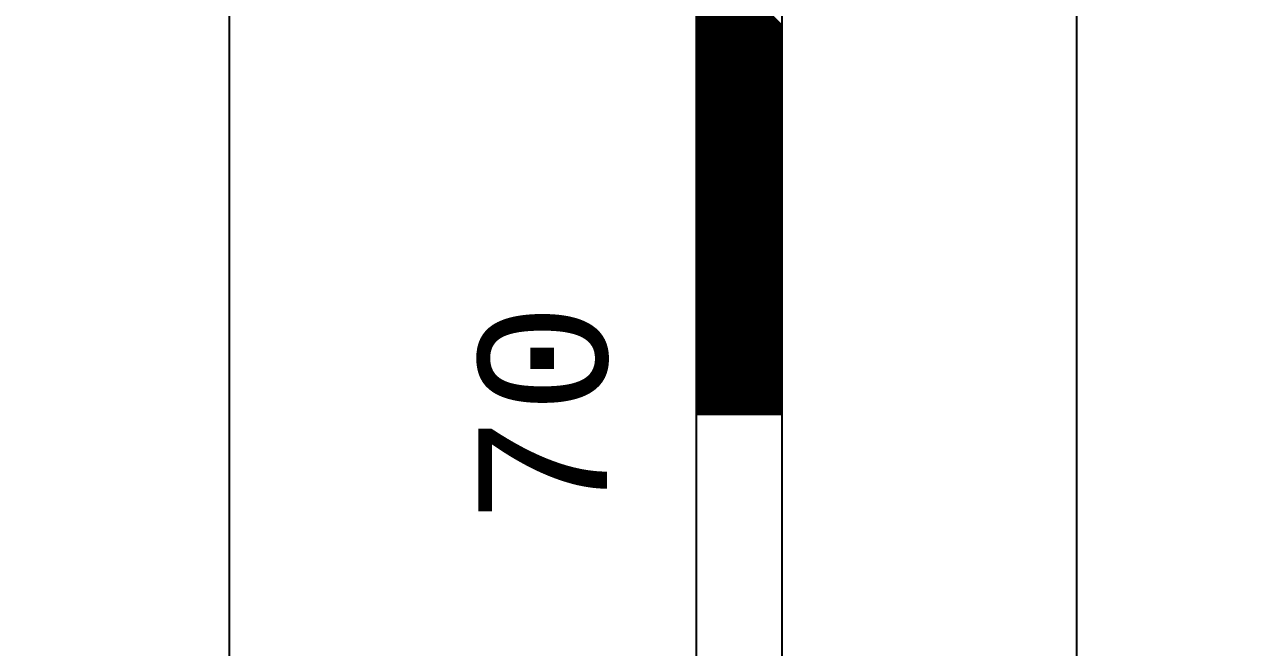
# Model space of a CAD drawing. Extents: x 730354 to 731930, y 4378581 to 4379608.
# Drawn here: x 730585.85 to 730599.99, y 4379548.29 to 4379555.54 of the extents above; entities that cross this region are included whole.
import ezdxf
from ezdxf.enums import TextEntityAlignment as Align

# ---------------------------------------------------------------- set-up
doc = ezdxf.new("R2010")
doc.units = 0
doc.header["$MEASUREMENT"] = 0
doc.layers.get('0').update_dxf_attribs({"linetype": 'CONTINUOUS'})
doc.styles.add('MONOTXT', font='MONOTXT', dxfattribs={"height": 0.2})

msp = doc.modelspace()

# ---------------------------------------------------------------- linework, layer by layer
at = {"color": 7, "linetype": 'CONTINUOUS'}
for p, q in [((730593.67, 4379481.01), (730593.67, 4379581.01)), ((730593.67, 4379481.01), (730593.67, 4379581.01)), ((730594.67, 4379481.01), (730594.67, 4379581.01)), ((730594.67, 4379481.01), (730594.67, 4379581.01)), ((730594.67, 4379555.53), (730593.67, 4379556.53)), ((730594.67, 4379555.53), (730593.67, 4379556.53)), ((730594.67, 4379555.52), (730593.67, 4379556.52)), ((730594.67, 4379555.52), (730593.67, 4379556.52)), ((730594.67, 4379555.51), (730593.67, 4379556.51)), ((730594.67, 4379555.51), (730593.67, 4379556.51)), ((730594.67, 4379555.49), (730593.67, 4379556.49)), ((730594.67, 4379555.49), (730593.67, 4379556.49)), ((730594.67, 4379555.48), (730593.67, 4379556.48)), ((730594.67, 4379555.48), (730593.67, 4379556.48)), ((730594.67, 4379555.46), (730593.67, 4379556.46)), ((730594.67, 4379555.46), (730593.67, 4379556.46)), ((730594.67, 4379555.45), (730593.67, 4379556.45)), ((730594.67, 4379555.45), (730593.67, 4379556.45)), ((730594.67, 4379555.44), (730593.67, 4379556.44)), ((730594.67, 4379555.44), (730593.67, 4379556.44)), ((730594.67, 4379555.42), (730593.67, 4379556.42)), ((730594.67, 4379555.42), (730593.67, 4379556.42)), ((730594.67, 4379555.41), (730593.67, 4379556.41)), ((730594.67, 4379555.41), (730593.67, 4379556.41)), ((730594.67, 4379555.39), (730593.67, 4379556.39)), ((730594.67, 4379555.39), (730593.67, 4379556.39)), ((730594.67, 4379555.38), (730593.67, 4379556.38)), ((730594.67, 4379555.38), (730593.67, 4379556.38)), ((730594.67, 4379555.36), (730593.67, 4379556.36)), ((730594.67, 4379555.36), (730593.67, 4379556.36)), ((730594.67, 4379555.35), (730593.67, 4379556.35)), ((730594.67, 4379555.35), (730593.67, 4379556.35)), ((730594.67, 4379555.34), (730593.67, 4379556.34)), ((730594.67, 4379555.34), (730593.67, 4379556.34)), ((730594.67, 4379555.32), (730593.67, 4379556.32)), ((730594.67, 4379555.32), (730593.67, 4379556.32)), ((730594.67, 4379555.31), (730593.67, 4379556.31)), ((730594.67, 4379555.31), (730593.67, 4379556.31)), ((730594.67, 4379555.29), (730593.67, 4379556.29)), ((730594.67, 4379555.29), (730593.67, 4379556.29)), ((730594.67, 4379555.28), (730593.67, 4379556.28)), ((730594.67, 4379555.28), (730593.67, 4379556.28)), ((730594.67, 4379555.27), (730593.67, 4379556.27)), ((730594.67, 4379555.27), (730593.67, 4379556.27)), ((730594.67, 4379555.25), (730593.67, 4379556.25)), ((730594.67, 4379555.25), (730593.67, 4379556.25)), ((730594.67, 4379555.24), (730593.67, 4379556.24)), ((730594.67, 4379555.24), (730593.67, 4379556.24)), ((730594.67, 4379555.22), (730593.67, 4379556.22)), ((730594.67, 4379555.22), (730593.67, 4379556.22)), ((730594.67, 4379555.21), (730593.67, 4379556.21)), ((730594.67, 4379555.21), (730593.67, 4379556.21)), ((730594.67, 4379555.19), (730593.67, 4379556.19)), ((730594.67, 4379555.19), (730593.67, 4379556.19)), ((730594.67, 4379555.18), (730593.67, 4379556.18)), ((730594.67, 4379555.18), (730593.67, 4379556.18)), ((730594.67, 4379555.17), (730593.67, 4379556.17)), ((730594.67, 4379555.17), (730593.67, 4379556.17)), ((730594.67, 4379555.15), (730593.67, 4379556.15)), ((730594.67, 4379555.15), (730593.67, 4379556.15)), ((730594.67, 4379555.14), (730593.67, 4379556.14)), ((730594.67, 4379555.14), (730593.67, 4379556.14)), ((730594.67, 4379555.12), (730593.67, 4379556.12)), ((730594.67, 4379555.12), (730593.67, 4379556.12)), ((730594.67, 4379555.11), (730593.67, 4379556.11)), ((730594.67, 4379555.11), (730593.67, 4379556.11)), ((730594.67, 4379555.1), (730593.67, 4379556.1)), ((730594.67, 4379555.1), (730593.67, 4379556.1)), ((730594.67, 4379555.08), (730593.67, 4379556.08)), ((730594.67, 4379555.08), (730593.67, 4379556.08)), ((730594.67, 4379555.07), (730593.67, 4379556.07)), ((730594.67, 4379555.07), (730593.67, 4379556.07)), ((730594.67, 4379555.05), (730593.67, 4379556.05)), ((730594.67, 4379555.05), (730593.67, 4379556.05)), ((730594.67, 4379555.04), (730593.67, 4379556.04)), ((730594.67, 4379555.04), (730593.67, 4379556.04)), ((730594.67, 4379555.03), (730593.67, 4379556.03)), ((730594.67, 4379555.03), (730593.67, 4379556.03)), ((730594.67, 4379555.01), (730593.67, 4379556.01)), ((730594.67, 4379555.01), (730593.67, 4379556.01)), ((730594.67, 4379555), (730593.67, 4379556)), ((730594.67, 4379555), (730593.67, 4379556)), ((730594.67, 4379554.98), (730593.67, 4379555.98)), ((730594.67, 4379554.98), (730593.67, 4379555.98)), ((730594.67, 4379554.97), (730593.67, 4379555.97)), ((730594.67, 4379554.97), (730593.67, 4379555.97)), ((730594.67, 4379554.95), (730593.67, 4379555.95)), ((730594.67, 4379554.95), (730593.67, 4379555.95)), ((730594.67, 4379554.94), (730593.67, 4379555.94)), ((730594.67, 4379554.94), (730593.67, 4379555.94)), ((730594.67, 4379554.93), (730593.67, 4379555.93)), ((730594.67, 4379554.93), (730593.67, 4379555.93)), ((730594.67, 4379554.91), (730593.67, 4379555.91)), ((730594.67, 4379554.91), (730593.67, 4379555.91)), ((730594.67, 4379554.9), (730593.67, 4379555.9)), ((730594.67, 4379554.9), (730593.67, 4379555.9)), ((730594.67, 4379554.88), (730593.67, 4379555.88)), ((730594.67, 4379554.88), (730593.67, 4379555.88)), ((730594.67, 4379554.87), (730593.67, 4379555.87)), ((730594.67, 4379554.87), (730593.67, 4379555.87)), ((730594.67, 4379554.86), (730593.67, 4379555.86)), ((730594.67, 4379554.86), (730593.67, 4379555.86)), ((730594.67, 4379554.84), (730593.67, 4379555.84)), ((730594.67, 4379554.84), (730593.67, 4379555.84)), ((730594.67, 4379554.83), (730593.67, 4379555.83)), ((730594.67, 4379554.83), (730593.67, 4379555.83)), ((730594.67, 4379554.81), (730593.67, 4379555.81)), ((730594.67, 4379554.81), (730593.67, 4379555.81)), ((730594.67, 4379554.8), (730593.67, 4379555.8)), ((730594.67, 4379554.8), (730593.67, 4379555.8)), ((730594.67, 4379554.78), (730593.67, 4379555.78)), ((730594.67, 4379554.78), (730593.67, 4379555.78)), ((730594.67, 4379554.77), (730593.67, 4379555.77)), ((730594.67, 4379554.77), (730593.67, 4379555.77)), ((730594.67, 4379554.76), (730593.67, 4379555.76)), ((730594.67, 4379554.76), (730593.67, 4379555.76)), ((730594.67, 4379554.74), (730593.67, 4379555.74)), ((730594.67, 4379554.74), (730593.67, 4379555.74)), ((730594.67, 4379554.73), (730593.67, 4379555.73)), ((730594.67, 4379554.73), (730593.67, 4379555.73)), ((730594.67, 4379554.71), (730593.67, 4379555.71)), ((730594.67, 4379554.71), (730593.67, 4379555.71)), ((730594.67, 4379554.7), (730593.67, 4379555.7)), ((730594.67, 4379554.7), (730593.67, 4379555.7)), ((730594.67, 4379554.69), (730593.67, 4379555.69)), ((730594.67, 4379554.69), (730593.67, 4379555.69)), ((730594.67, 4379554.67), (730593.67, 4379555.67)), ((730594.67, 4379554.67), (730593.67, 4379555.67)), ((730594.67, 4379554.66), (730593.67, 4379555.66)), ((730594.67, 4379554.66), (730593.67, 4379555.66)), ((730594.67, 4379554.64), (730593.67, 4379555.64)), ((730594.67, 4379554.64), (730593.67, 4379555.64)), ((730594.67, 4379554.63), (730593.67, 4379555.63)), ((730594.67, 4379554.63), (730593.67, 4379555.63)), ((730594.67, 4379554.62), (730593.67, 4379555.62)), ((730594.67, 4379554.62), (730593.67, 4379555.62)), ((730594.67, 4379554.6), (730593.67, 4379555.6)), ((730594.67, 4379554.6), (730593.67, 4379555.6)), ((730594.67, 4379554.59), (730593.67, 4379555.59)), ((730594.67, 4379554.59), (730593.67, 4379555.59)), ((730594.67, 4379554.57), (730593.67, 4379555.57)), ((730594.67, 4379554.57), (730593.67, 4379555.57)), ((730594.67, 4379554.56), (730593.67, 4379555.56)), ((730594.67, 4379554.56), (730593.67, 4379555.56)), ((730594.67, 4379554.54), (730593.67, 4379555.54)), ((730594.67, 4379554.54), (730593.67, 4379555.54)), ((730594.67, 4379554.53), (730593.67, 4379555.53)), ((730594.67, 4379554.53), (730593.67, 4379555.53)), ((730594.67, 4379554.52), (730593.67, 4379555.52)), ((730594.67, 4379554.52), (730593.67, 4379555.52)), ((730594.67, 4379554.5), (730593.67, 4379555.5)), ((730594.67, 4379554.5), (730593.67, 4379555.5)), ((730594.67, 4379554.49), (730593.67, 4379555.49)), ((730594.67, 4379554.49), (730593.67, 4379555.49)), ((730594.67, 4379554.47), (730593.67, 4379555.47)), ((730594.67, 4379554.47), (730593.67, 4379555.47)), ((730594.67, 4379554.46), (730593.67, 4379555.46)), ((730594.67, 4379554.46), (730593.67, 4379555.46)), ((730594.67, 4379554.45), (730593.67, 4379555.45)), ((730594.67, 4379554.45), (730593.67, 4379555.45)), ((730594.67, 4379554.43), (730593.67, 4379555.43)), ((730594.67, 4379554.43), (730593.67, 4379555.43)), ((730594.67, 4379554.42), (730593.67, 4379555.42)), ((730594.67, 4379554.42), (730593.67, 4379555.42)), ((730594.67, 4379554.4), (730593.67, 4379555.4)), ((730594.67, 4379554.4), (730593.67, 4379555.4)), ((730594.67, 4379554.39), (730593.67, 4379555.39)), ((730594.67, 4379554.39), (730593.67, 4379555.39)), ((730594.67, 4379554.37), (730593.67, 4379555.37)), ((730594.67, 4379554.37), (730593.67, 4379555.37)), ((730594.67, 4379554.36), (730593.67, 4379555.36)), ((730594.67, 4379554.36), (730593.67, 4379555.36)), ((730594.67, 4379554.35), (730593.67, 4379555.35)), ((730594.67, 4379554.35), (730593.67, 4379555.35)), ((730594.67, 4379554.33), (730593.67, 4379555.33)), ((730594.67, 4379554.33), (730593.67, 4379555.33)), ((730594.67, 4379554.32), (730593.67, 4379555.32)), ((730594.67, 4379554.32), (730593.67, 4379555.32)), ((730594.67, 4379554.3), (730593.67, 4379555.3)), ((730594.67, 4379554.3), (730593.67, 4379555.3)), ((730594.67, 4379554.29), (730593.67, 4379555.29)), ((730594.67, 4379554.29), (730593.67, 4379555.29)), ((730594.67, 4379554.28), (730593.67, 4379555.28)), ((730594.67, 4379554.28), (730593.67, 4379555.28)), ((730594.67, 4379554.26), (730593.67, 4379555.26)), ((730594.67, 4379554.26), (730593.67, 4379555.26)), ((730594.67, 4379554.25), (730593.67, 4379555.25)), ((730594.67, 4379554.25), (730593.67, 4379555.25)), ((730594.67, 4379554.23), (730593.67, 4379555.23)), ((730594.67, 4379554.23), (730593.67, 4379555.23)), ((730594.67, 4379554.22), (730593.67, 4379555.22)), ((730594.67, 4379554.22), (730593.67, 4379555.22)), ((730594.67, 4379554.2), (730593.67, 4379555.2)), ((730594.67, 4379554.2), (730593.67, 4379555.2)), ((730594.67, 4379554.19), (730593.67, 4379555.19)), ((730594.67, 4379554.19), (730593.67, 4379555.19)), ((730594.67, 4379554.18), (730593.67, 4379555.18)), ((730594.67, 4379554.18), (730593.67, 4379555.18)), ((730594.67, 4379554.16), (730593.67, 4379555.16)), ((730594.67, 4379554.16), (730593.67, 4379555.16)), ((730594.67, 4379554.15), (730593.67, 4379555.15)), ((730594.67, 4379554.15), (730593.67, 4379555.15)), ((730594.67, 4379554.13), (730593.67, 4379555.13)), ((730594.67, 4379554.13), (730593.67, 4379555.13)), ((730594.67, 4379554.12), (730593.67, 4379555.12)), ((730594.67, 4379554.12), (730593.67, 4379555.12)), ((730594.67, 4379554.11), (730593.67, 4379555.11)), ((730594.67, 4379554.11), (730593.67, 4379555.11)), ((730594.67, 4379554.09), (730593.67, 4379555.09)), ((730594.67, 4379554.09), (730593.67, 4379555.09)), ((730594.67, 4379554.08), (730593.67, 4379555.08)), ((730594.67, 4379554.08), (730593.67, 4379555.08)), ((730594.67, 4379554.06), (730593.67, 4379555.06)), ((730594.67, 4379554.06), (730593.67, 4379555.06)), ((730594.67, 4379554.05), (730593.67, 4379555.05)), ((730594.67, 4379554.05), (730593.67, 4379555.05)), ((730594.67, 4379554.04), (730593.67, 4379555.04)), ((730594.67, 4379554.04), (730593.67, 4379555.04)), ((730594.67, 4379554.02), (730593.67, 4379555.02)), ((730594.67, 4379554.02), (730593.67, 4379555.02)), ((730594.67, 4379554.01), (730593.67, 4379555.01)), ((730594.67, 4379554.01), (730593.67, 4379555.01)), ((730594.67, 4379553.99), (730593.67, 4379554.99)), ((730594.67, 4379553.99), (730593.67, 4379554.99)), ((730594.67, 4379553.98), (730593.67, 4379554.98)), ((730594.67, 4379553.98), (730593.67, 4379554.98)), ((730594.67, 4379553.96), (730593.67, 4379554.96)), ((730594.67, 4379553.96), (730593.67, 4379554.96)), ((730594.67, 4379553.95), (730593.67, 4379554.95)), ((730594.67, 4379553.95), (730593.67, 4379554.95)), ((730594.67, 4379553.94), (730593.67, 4379554.94)), ((730594.67, 4379553.94), (730593.67, 4379554.94)), ((730594.67, 4379553.92), (730593.67, 4379554.92)), ((730594.67, 4379553.92), (730593.67, 4379554.92)), ((730594.67, 4379553.91), (730593.67, 4379554.91)), ((730594.67, 4379553.91), (730593.67, 4379554.91)), ((730594.67, 4379553.89), (730593.67, 4379554.89)), ((730594.67, 4379553.89), (730593.67, 4379554.89)), ((730594.67, 4379553.88), (730593.67, 4379554.88)), ((730594.67, 4379553.88), (730593.67, 4379554.88)), ((730594.67, 4379553.87), (730593.67, 4379554.87)), ((730594.67, 4379553.87), (730593.67, 4379554.87)), ((730594.67, 4379553.85), (730593.67, 4379554.85)), ((730594.67, 4379553.85), (730593.67, 4379554.85)), ((730594.67, 4379553.84), (730593.67, 4379554.84)), ((730594.67, 4379553.84), (730593.67, 4379554.84)), ((730594.67, 4379553.82), (730593.67, 4379554.82)), ((730594.67, 4379553.82), (730593.67, 4379554.82)), ((730594.67, 4379553.81), (730593.67, 4379554.81)), ((730594.67, 4379553.81), (730593.67, 4379554.81)), ((730594.67, 4379553.79), (730593.67, 4379554.79)), ((730594.67, 4379553.79), (730593.67, 4379554.79)), ((730594.67, 4379553.78), (730593.67, 4379554.78)), ((730594.67, 4379553.78), (730593.67, 4379554.78)), ((730594.67, 4379553.77), (730593.67, 4379554.77)), ((730594.67, 4379553.77), (730593.67, 4379554.77)), ((730594.67, 4379553.75), (730593.67, 4379554.75)), ((730594.67, 4379553.75), (730593.67, 4379554.75)), ((730594.67, 4379553.74), (730593.67, 4379554.74)), ((730594.67, 4379553.74), (730593.67, 4379554.74)), ((730594.67, 4379553.72), (730593.67, 4379554.72)), ((730594.67, 4379553.72), (730593.67, 4379554.72)), ((730594.67, 4379553.71), (730593.67, 4379554.71)), ((730594.67, 4379553.71), (730593.67, 4379554.71)), ((730594.67, 4379553.7), (730593.67, 4379554.7)), ((730594.67, 4379553.7), (730593.67, 4379554.7)), ((730594.67, 4379553.68), (730593.67, 4379554.68)), ((730594.67, 4379553.68), (730593.67, 4379554.68)), ((730594.67, 4379553.67), (730593.67, 4379554.67)), ((730594.67, 4379553.67), (730593.67, 4379554.67)), ((730594.67, 4379553.65), (730593.67, 4379554.65)), ((730594.67, 4379553.65), (730593.67, 4379554.65)), ((730594.67, 4379553.64), (730593.67, 4379554.64)), ((730594.67, 4379553.64), (730593.67, 4379554.64)), ((730594.67, 4379553.63), (730593.67, 4379554.63)), ((730594.67, 4379553.63), (730593.67, 4379554.63)), ((730594.67, 4379553.61), (730593.67, 4379554.61)), ((730594.67, 4379553.61), (730593.67, 4379554.61)), ((730594.67, 4379553.6), (730593.67, 4379554.6)), ((730594.67, 4379553.6), (730593.67, 4379554.6)), ((730594.67, 4379553.58), (730593.67, 4379554.58)), ((730594.67, 4379553.58), (730593.67, 4379554.58)), ((730594.67, 4379553.57), (730593.67, 4379554.57)), ((730594.67, 4379553.57), (730593.67, 4379554.57)), ((730594.67, 4379553.55), (730593.67, 4379554.55)), ((730594.67, 4379553.55), (730593.67, 4379554.55)), ((730594.67, 4379553.54), (730593.67, 4379554.54)), ((730594.67, 4379553.54), (730593.67, 4379554.54)), ((730594.67, 4379553.53), (730593.67, 4379554.53)), ((730594.67, 4379553.53), (730593.67, 4379554.53)), ((730594.67, 4379553.51), (730593.67, 4379554.51)), ((730594.67, 4379553.51), (730593.67, 4379554.51)), ((730594.67, 4379553.5), (730593.67, 4379554.5)), ((730594.67, 4379553.5), (730593.67, 4379554.5)), ((730594.67, 4379553.48), (730593.67, 4379554.48)), ((730594.67, 4379553.48), (730593.67, 4379554.48)), ((730594.67, 4379553.47), (730593.67, 4379554.47)), ((730594.67, 4379553.47), (730593.67, 4379554.47)), ((730594.67, 4379553.46), (730593.67, 4379554.46)), ((730594.67, 4379553.46), (730593.67, 4379554.46)), ((730594.67, 4379553.44), (730593.67, 4379554.44)), ((730594.67, 4379553.44), (730593.67, 4379554.44)), ((730594.67, 4379553.43), (730593.67, 4379554.43)), ((730594.67, 4379553.43), (730593.67, 4379554.43)), ((730594.67, 4379553.41), (730593.67, 4379554.41)), ((730594.67, 4379553.41), (730593.67, 4379554.41)), ((730594.67, 4379553.4), (730593.67, 4379554.4)), ((730594.67, 4379553.4), (730593.67, 4379554.4)), ((730594.67, 4379553.38), (730593.67, 4379554.38)), ((730594.67, 4379553.38), (730593.67, 4379554.38)), ((730594.67, 4379553.37), (730593.67, 4379554.37)), ((730594.67, 4379553.37), (730593.67, 4379554.37)), ((730594.67, 4379553.36), (730593.67, 4379554.36)), ((730594.67, 4379553.36), (730593.67, 4379554.36)), ((730594.67, 4379553.34), (730593.67, 4379554.34)), ((730594.67, 4379553.34), (730593.67, 4379554.34)), ((730594.67, 4379553.33), (730593.67, 4379554.33)), ((730594.67, 4379553.33), (730593.67, 4379554.33)), ((730594.67, 4379553.31), (730593.67, 4379554.31)), ((730594.67, 4379553.31), (730593.67, 4379554.31)), ((730594.67, 4379553.3), (730593.67, 4379554.3)), ((730594.67, 4379553.3), (730593.67, 4379554.3)), ((730594.67, 4379553.29), (730593.67, 4379554.29)), ((730594.67, 4379553.29), (730593.67, 4379554.29)), ((730594.67, 4379553.27), (730593.67, 4379554.27)), ((730594.67, 4379553.27), (730593.67, 4379554.27)), ((730594.67, 4379553.26), (730593.67, 4379554.26)), ((730594.67, 4379553.26), (730593.67, 4379554.26)), ((730594.67, 4379553.24), (730593.67, 4379554.24)), ((730594.67, 4379553.24), (730593.67, 4379554.24)), ((730594.67, 4379553.23), (730593.67, 4379554.23)), ((730594.67, 4379553.23), (730593.67, 4379554.23)), ((730594.67, 4379553.21), (730593.67, 4379554.21)), ((730594.67, 4379553.21), (730593.67, 4379554.21)), ((730594.67, 4379553.2), (730593.67, 4379554.2)), ((730594.67, 4379553.2), (730593.67, 4379554.2)), ((730594.67, 4379553.19), (730593.67, 4379554.19)), ((730594.67, 4379553.19), (730593.67, 4379554.19)), ((730594.67, 4379553.17), (730593.67, 4379554.17)), ((730594.67, 4379553.17), (730593.67, 4379554.17)), ((730594.67, 4379553.16), (730593.67, 4379554.16)), ((730594.67, 4379553.16), (730593.67, 4379554.16)), ((730594.67, 4379553.14), (730593.67, 4379554.14)), ((730594.67, 4379553.14), (730593.67, 4379554.14)), ((730594.67, 4379553.13), (730593.67, 4379554.13)), ((730594.67, 4379553.13), (730593.67, 4379554.13)), ((730594.67, 4379553.12), (730593.67, 4379554.12)), ((730594.67, 4379553.12), (730593.67, 4379554.12)), ((730594.67, 4379553.1), (730593.67, 4379554.1)), ((730594.67, 4379553.1), (730593.67, 4379554.1)), ((730594.67, 4379553.09), (730593.67, 4379554.09)), ((730594.67, 4379553.09), (730593.67, 4379554.09)), ((730594.67, 4379553.07), (730593.67, 4379554.07)), ((730594.67, 4379553.07), (730593.67, 4379554.07)), ((730594.67, 4379553.06), (730593.67, 4379554.06)), ((730594.67, 4379553.06), (730593.67, 4379554.06)), ((730594.67, 4379553.05), (730593.67, 4379554.05)), ((730594.67, 4379553.05), (730593.67, 4379554.05)), ((730594.67, 4379553.03), (730593.67, 4379554.03)), ((730594.67, 4379553.03), (730593.67, 4379554.03)), ((730594.67, 4379553.02), (730593.67, 4379554.02)), ((730594.67, 4379553.02), (730593.67, 4379554.02)), ((730594.67, 4379553), (730593.67, 4379554)), ((730594.67, 4379553), (730593.67, 4379554)), ((730594.67, 4379552.99), (730593.67, 4379553.99)), ((730594.67, 4379552.99), (730593.67, 4379553.99)), ((730594.67, 4379552.97), (730593.67, 4379553.97)), ((730594.67, 4379552.97), (730593.67, 4379553.97)), ((730594.67, 4379552.96), (730593.67, 4379553.96)), ((730594.67, 4379552.96), (730593.67, 4379553.96)), ((730594.67, 4379552.95), (730593.67, 4379553.95)), ((730594.67, 4379552.95), (730593.67, 4379553.95)), ((730594.67, 4379552.93), (730593.67, 4379553.93)), ((730594.67, 4379552.93), (730593.67, 4379553.93)), ((730594.67, 4379552.92), (730593.67, 4379553.92)), ((730594.67, 4379552.92), (730593.67, 4379553.92)), ((730594.67, 4379552.9), (730593.67, 4379553.9)), ((730594.67, 4379552.9), (730593.67, 4379553.9)), ((730594.67, 4379552.89), (730593.67, 4379553.89)), ((730594.67, 4379552.89), (730593.67, 4379553.89)), ((730594.67, 4379552.88), (730593.67, 4379553.88)), ((730594.67, 4379552.88), (730593.67, 4379553.88)), ((730594.67, 4379552.86), (730593.67, 4379553.86)), ((730594.67, 4379552.86), (730593.67, 4379553.86)), ((730594.67, 4379552.85), (730593.67, 4379553.85)), ((730594.67, 4379552.85), (730593.67, 4379553.85)), ((730594.67, 4379552.83), (730593.67, 4379553.83)), ((730594.67, 4379552.83), (730593.67, 4379553.83)), ((730594.67, 4379552.82), (730593.67, 4379553.82)), ((730594.67, 4379552.82), (730593.67, 4379553.82)), ((730594.67, 4379552.8), (730593.67, 4379553.8)), ((730594.67, 4379552.8), (730593.67, 4379553.8)), ((730594.67, 4379552.79), (730593.67, 4379553.79)), ((730594.67, 4379552.79), (730593.67, 4379553.79)), ((730594.67, 4379552.78), (730593.67, 4379553.78)), ((730594.67, 4379552.78), (730593.67, 4379553.78)), ((730594.67, 4379552.76), (730593.67, 4379553.76)), ((730594.67, 4379552.76), (730593.67, 4379553.76)), ((730594.67, 4379552.75), (730593.67, 4379553.75)), ((730594.67, 4379552.75), (730593.67, 4379553.75)), ((730594.67, 4379552.73), (730593.67, 4379553.73)), ((730594.67, 4379552.73), (730593.67, 4379553.73)), ((730594.67, 4379552.72), (730593.67, 4379553.72)), ((730594.67, 4379552.72), (730593.67, 4379553.72)), ((730594.67, 4379552.71), (730593.67, 4379553.71)), ((730594.67, 4379552.71), (730593.67, 4379553.71)), ((730594.67, 4379552.69), (730593.67, 4379553.69)), ((730594.67, 4379552.69), (730593.67, 4379553.69)), ((730594.67, 4379552.68), (730593.67, 4379553.68)), ((730594.67, 4379552.68), (730593.67, 4379553.68)), ((730594.67, 4379552.66), (730593.67, 4379553.66)), ((730594.67, 4379552.66), (730593.67, 4379553.66)), ((730594.67, 4379552.65), (730593.67, 4379553.65)), ((730594.67, 4379552.65), (730593.67, 4379553.65)), ((730594.67, 4379552.64), (730593.67, 4379553.64)), ((730594.67, 4379552.64), (730593.67, 4379553.64)), ((730594.67, 4379552.62), (730593.67, 4379553.62)), ((730594.67, 4379552.62), (730593.67, 4379553.62)), ((730594.67, 4379552.61), (730593.67, 4379553.61)), ((730594.67, 4379552.61), (730593.67, 4379553.61)), ((730594.67, 4379552.59), (730593.67, 4379553.59)), ((730594.67, 4379552.59), (730593.67, 4379553.59)), ((730594.67, 4379552.58), (730593.67, 4379553.58)), ((730594.67, 4379552.58), (730593.67, 4379553.58)), ((730594.67, 4379552.56), (730593.67, 4379553.56)), ((730594.67, 4379552.56), (730593.67, 4379553.56)), ((730594.67, 4379552.55), (730593.67, 4379553.55)), ((730594.67, 4379552.55), (730593.67, 4379553.55)), ((730594.67, 4379552.54), (730593.67, 4379553.54)), ((730594.67, 4379552.54), (730593.67, 4379553.54)), ((730594.67, 4379552.52), (730593.67, 4379553.52)), ((730594.67, 4379552.52), (730593.67, 4379553.52)), ((730594.67, 4379552.51), (730593.67, 4379553.51)), ((730594.67, 4379552.51), (730593.67, 4379553.51)), ((730594.67, 4379552.49), (730593.67, 4379553.49)), ((730594.67, 4379552.49), (730593.67, 4379553.49)), ((730594.67, 4379552.48), (730593.67, 4379553.48)), ((730594.67, 4379552.48), (730593.67, 4379553.48)), ((730594.67, 4379552.47), (730593.67, 4379553.47)), ((730594.67, 4379552.47), (730593.67, 4379553.47)), ((730594.67, 4379552.45), (730593.67, 4379553.45)), ((730594.67, 4379552.45), (730593.67, 4379553.45)), ((730594.67, 4379552.44), (730593.67, 4379553.44)), ((730594.67, 4379552.44), (730593.67, 4379553.44)), ((730594.67, 4379552.42), (730593.67, 4379553.42)), ((730594.67, 4379552.42), (730593.67, 4379553.42)), ((730594.67, 4379552.41), (730593.67, 4379553.41)), ((730594.67, 4379552.41), (730593.67, 4379553.41)), ((730594.67, 4379552.39), (730593.67, 4379553.39)), ((730594.67, 4379552.39), (730593.67, 4379553.39)), ((730594.67, 4379552.38), (730593.67, 4379553.38)), ((730594.67, 4379552.38), (730593.67, 4379553.38)), ((730594.67, 4379552.37), (730593.67, 4379553.37)), ((730594.67, 4379552.37), (730593.67, 4379553.37)), ((730594.67, 4379552.35), (730593.67, 4379553.35)), ((730594.67, 4379552.35), (730593.67, 4379553.35)), ((730594.67, 4379552.34), (730593.67, 4379553.34)), ((730594.67, 4379552.34), (730593.67, 4379553.34)), ((730594.67, 4379552.32), (730593.67, 4379553.32)), ((730594.67, 4379552.32), (730593.67, 4379553.32)), ((730594.67, 4379552.31), (730593.67, 4379553.31)), ((730594.67, 4379552.31), (730593.67, 4379553.31)), ((730594.67, 4379552.3), (730593.67, 4379553.3)), ((730594.67, 4379552.3), (730593.67, 4379553.3)), ((730594.67, 4379552.28), (730593.67, 4379553.28)), ((730594.67, 4379552.28), (730593.67, 4379553.28)), ((730594.67, 4379552.27), (730593.67, 4379553.27)), ((730594.67, 4379552.27), (730593.67, 4379553.27)), ((730594.67, 4379552.25), (730593.67, 4379553.25)), ((730594.67, 4379552.25), (730593.67, 4379553.25)), ((730594.67, 4379552.24), (730593.67, 4379553.24)), ((730594.67, 4379552.24), (730593.67, 4379553.24)), ((730594.67, 4379552.23), (730593.67, 4379553.23)), ((730594.67, 4379552.23), (730593.67, 4379553.23)), ((730594.67, 4379552.21), (730593.67, 4379553.21)), ((730594.67, 4379552.21), (730593.67, 4379553.21)), ((730594.67, 4379552.2), (730593.67, 4379553.2)), ((730594.67, 4379552.2), (730593.67, 4379553.2)), ((730594.67, 4379552.18), (730593.67, 4379553.18)), ((730594.67, 4379552.18), (730593.67, 4379553.18)), ((730594.67, 4379552.17), (730593.67, 4379553.17)), ((730594.67, 4379552.17), (730593.67, 4379553.17)), ((730594.67, 4379552.15), (730593.67, 4379553.15)), ((730594.67, 4379552.15), (730593.67, 4379553.15)), ((730594.67, 4379552.14), (730593.67, 4379553.14)), ((730594.67, 4379552.14), (730593.67, 4379553.14)), ((730594.67, 4379552.13), (730593.67, 4379553.13)), ((730594.67, 4379552.13), (730593.67, 4379553.13)), ((730594.67, 4379552.11), (730593.67, 4379553.11)), ((730594.67, 4379552.11), (730593.67, 4379553.11)), ((730594.67, 4379552.1), (730593.67, 4379553.1)), ((730594.67, 4379552.1), (730593.67, 4379553.1)), ((730594.67, 4379552.08), (730593.67, 4379553.08)), ((730594.67, 4379552.08), (730593.67, 4379553.08)), ((730594.67, 4379552.07), (730593.67, 4379553.07)), ((730594.67, 4379552.07), (730593.67, 4379553.07)), ((730594.67, 4379552.06), (730593.67, 4379553.06)), ((730594.67, 4379552.06), (730593.67, 4379553.06)), ((730594.67, 4379552.04), (730593.67, 4379553.04)), ((730594.67, 4379552.04), (730593.67, 4379553.04)), ((730594.67, 4379552.03), (730593.67, 4379553.03)), ((730594.67, 4379552.03), (730593.67, 4379553.03)), ((730594.67, 4379552.01), (730593.67, 4379553.01)), ((730594.67, 4379552.01), (730593.67, 4379553.01)), ((730594.67, 4379552), (730593.67, 4379553)), ((730594.67, 4379552), (730593.67, 4379553)), ((730594.67, 4379551.98), (730593.67, 4379552.98)), ((730594.67, 4379551.98), (730593.67, 4379552.98)), ((730594.67, 4379551.97), (730593.67, 4379552.97)), ((730594.67, 4379551.97), (730593.67, 4379552.97)), ((730594.67, 4379551.96), (730593.67, 4379552.96)), ((730594.67, 4379551.96), (730593.67, 4379552.96)), ((730594.67, 4379551.94), (730593.67, 4379552.94)), ((730594.67, 4379551.94), (730593.67, 4379552.94)), ((730594.67, 4379551.93), (730593.67, 4379552.93)), ((730594.67, 4379551.93), (730593.67, 4379552.93)), ((730594.67, 4379551.91), (730593.67, 4379552.91)), ((730594.67, 4379551.91), (730593.67, 4379552.91)), ((730594.67, 4379551.9), (730593.67, 4379552.9)), ((730594.67, 4379551.9), (730593.67, 4379552.9)), ((730594.67, 4379551.89), (730593.67, 4379552.89)), ((730594.67, 4379551.89), (730593.67, 4379552.89)), ((730594.67, 4379551.87), (730593.67, 4379552.87)), ((730594.67, 4379551.87), (730593.67, 4379552.87)), ((730594.67, 4379551.86), (730593.67, 4379552.86)), ((730594.67, 4379551.86), (730593.67, 4379552.86)), ((730594.67, 4379551.84), (730593.67, 4379552.84)), ((730594.67, 4379551.84), (730593.67, 4379552.84)), ((730594.67, 4379551.83), (730593.67, 4379552.83)), ((730594.67, 4379551.83), (730593.67, 4379552.83)), ((730594.67, 4379551.81), (730593.67, 4379552.81)), ((730594.67, 4379551.81), (730593.67, 4379552.81)), ((730594.67, 4379551.8), (730593.67, 4379552.8)), ((730594.67, 4379551.8), (730593.67, 4379552.8)), ((730594.67, 4379551.79), (730593.67, 4379552.79)), ((730594.67, 4379551.79), (730593.67, 4379552.79)), ((730594.67, 4379551.77), (730593.67, 4379552.77)), ((730594.67, 4379551.77), (730593.67, 4379552.77)), ((730594.67, 4379551.76), (730593.67, 4379552.76)), ((730594.67, 4379551.76), (730593.67, 4379552.76)), ((730594.67, 4379551.74), (730593.67, 4379552.74)), ((730594.67, 4379551.74), (730593.67, 4379552.74)), ((730594.67, 4379551.73), (730593.67, 4379552.73)), ((730594.67, 4379551.73), (730593.67, 4379552.73)), ((730594.67, 4379551.72), (730593.67, 4379552.72)), ((730594.67, 4379551.72), (730593.67, 4379552.72)), ((730594.67, 4379551.7), (730593.67, 4379552.7)), ((730594.67, 4379551.7), (730593.67, 4379552.7)), ((730594.67, 4379551.69), (730593.67, 4379552.69)), ((730594.67, 4379551.69), (730593.67, 4379552.69)), ((730594.67, 4379551.67), (730593.67, 4379552.67)), ((730594.67, 4379551.67), (730593.67, 4379552.67)), ((730594.67, 4379551.66), (730593.67, 4379552.66)), ((730594.67, 4379551.66), (730593.67, 4379552.66)), ((730594.67, 4379551.65), (730593.67, 4379552.65)), ((730594.67, 4379551.65), (730593.67, 4379552.65)), ((730594.67, 4379551.63), (730593.67, 4379552.63)), ((730594.67, 4379551.63), (730593.67, 4379552.63)), ((730594.67, 4379551.62), (730593.67, 4379552.62)), ((730594.67, 4379551.62), (730593.67, 4379552.62)), ((730594.67, 4379551.6), (730593.67, 4379552.6)), ((730594.67, 4379551.6), (730593.67, 4379552.6)), ((730594.67, 4379551.59), (730593.67, 4379552.59)), ((730594.67, 4379551.59), (730593.67, 4379552.59)), ((730594.67, 4379551.57), (730593.67, 4379552.57)), ((730594.67, 4379551.57), (730593.67, 4379552.57)), ((730594.67, 4379551.56), (730593.67, 4379552.56)), ((730594.67, 4379551.56), (730593.67, 4379552.56)), ((730594.67, 4379551.55), (730593.67, 4379552.55)), ((730594.67, 4379551.55), (730593.67, 4379552.55)), ((730594.67, 4379551.53), (730593.67, 4379552.53)), ((730594.67, 4379551.53), (730593.67, 4379552.53)), ((730594.67, 4379551.52), (730593.67, 4379552.52)), ((730594.67, 4379551.52), (730593.67, 4379552.52)), ((730594.67, 4379551.5), (730593.67, 4379552.5)), ((730594.67, 4379551.5), (730593.67, 4379552.5)), ((730594.67, 4379551.49), (730593.67, 4379552.49)), ((730594.67, 4379551.49), (730593.67, 4379552.49)), ((730594.67, 4379551.48), (730593.67, 4379552.48)), ((730594.67, 4379551.48), (730593.67, 4379552.48)), ((730594.67, 4379551.46), (730593.67, 4379552.46)), ((730594.67, 4379551.46), (730593.67, 4379552.46)), ((730594.67, 4379551.45), (730593.67, 4379552.45)), ((730594.67, 4379551.45), (730593.67, 4379552.45)), ((730594.67, 4379551.43), (730593.67, 4379552.43)), ((730594.67, 4379551.43), (730593.67, 4379552.43)), ((730594.67, 4379551.42), (730593.67, 4379552.42)), ((730594.67, 4379551.42), (730593.67, 4379552.42)), ((730594.67, 4379551.4), (730593.67, 4379552.4)), ((730594.67, 4379551.4), (730593.67, 4379552.4)), ((730594.67, 4379551.39), (730593.67, 4379552.39)), ((730594.67, 4379551.39), (730593.67, 4379552.39)), ((730594.67, 4379551.38), (730593.67, 4379552.38)), ((730594.67, 4379551.38), (730593.67, 4379552.38)), ((730594.67, 4379551.36), (730593.67, 4379552.36)), ((730594.67, 4379551.36), (730593.67, 4379552.36)), ((730594.67, 4379551.35), (730593.67, 4379552.35)), ((730594.67, 4379551.35), (730593.67, 4379552.35)), ((730594.67, 4379551.33), (730593.67, 4379552.33)), ((730594.67, 4379551.33), (730593.67, 4379552.33)), ((730594.67, 4379551.32), (730593.67, 4379552.32)), ((730594.67, 4379551.32), (730593.67, 4379552.32)), ((730594.67, 4379551.31), (730593.67, 4379552.31)), ((730594.67, 4379551.31), (730593.67, 4379552.31)), ((730594.67, 4379551.29), (730593.67, 4379552.29)), ((730594.67, 4379551.29), (730593.67, 4379552.29)), ((730594.67, 4379551.28), (730593.67, 4379552.28)), ((730594.67, 4379551.28), (730593.67, 4379552.28)), ((730594.67, 4379551.26), (730593.67, 4379552.26)), ((730594.67, 4379551.26), (730593.67, 4379552.26)), ((730594.67, 4379551.25), (730593.67, 4379552.25)), ((730594.67, 4379551.25), (730593.67, 4379552.25)), ((730594.67, 4379551.24), (730593.67, 4379552.24)), ((730594.67, 4379551.24), (730593.67, 4379552.24)), ((730594.67, 4379551.22), (730593.67, 4379552.22)), ((730594.67, 4379551.22), (730593.67, 4379552.22)), ((730594.67, 4379551.21), (730593.67, 4379552.21)), ((730594.67, 4379551.21), (730593.67, 4379552.21)), ((730594.67, 4379551.19), (730593.67, 4379552.19)), ((730594.67, 4379551.19), (730593.67, 4379552.19)), ((730594.67, 4379551.18), (730593.67, 4379552.18)), ((730594.67, 4379551.18), (730593.67, 4379552.18)), ((730594.67, 4379551.16), (730593.67, 4379552.16)), ((730594.67, 4379551.16), (730593.67, 4379552.16)), ((730594.67, 4379551.15), (730593.67, 4379552.15)), ((730594.67, 4379551.15), (730593.67, 4379552.15)), ((730594.67, 4379551.14), (730593.67, 4379552.14)), ((730594.67, 4379551.14), (730593.67, 4379552.14)), ((730594.67, 4379551.12), (730593.67, 4379552.12)), ((730594.67, 4379551.12), (730593.67, 4379552.12)), ((730594.67, 4379551.11), (730593.67, 4379552.11)), ((730594.67, 4379551.11), (730593.67, 4379552.11)), ((730594.67, 4379551.09), (730593.67, 4379552.09)), ((730594.67, 4379551.09), (730593.67, 4379552.09)), ((730594.67, 4379551.08), (730593.67, 4379552.08)), ((730594.67, 4379551.08), (730593.67, 4379552.08)), ((730594.67, 4379551.07), (730593.67, 4379552.07)), ((730594.67, 4379551.07), (730593.67, 4379552.07)), ((730594.67, 4379551.05), (730593.67, 4379552.05)), ((730594.67, 4379551.05), (730593.67, 4379552.05)), ((730594.67, 4379551.04), (730593.67, 4379552.04)), ((730594.67, 4379551.04), (730593.67, 4379552.04)), ((730594.67, 4379551.02), (730593.67, 4379552.02)), ((730594.67, 4379551.02), (730593.67, 4379552.02)), ((730594.67, 4379551.01), (730593.67, 4379552.01)), ((730594.67, 4379551.01), (730593.67, 4379552.01)), ((730594.65, 4379551.01), (730593.67, 4379551.99)), ((730594.65, 4379551.01), (730593.67, 4379551.99)), ((730594.64, 4379551.01), (730593.67, 4379551.98)), ((730594.64, 4379551.01), (730593.67, 4379551.98)), ((730594.63, 4379551.01), (730593.67, 4379551.97)), ((730594.63, 4379551.01), (730593.67, 4379551.97)), ((730594.61, 4379551.01), (730593.67, 4379551.95)), ((730594.61, 4379551.01), (730593.67, 4379551.95)), ((730594.6, 4379551.01), (730593.67, 4379551.94)), ((730594.6, 4379551.01), (730593.67, 4379551.94)), ((730594.58, 4379551.01), (730593.67, 4379551.92)), ((730594.58, 4379551.01), (730593.67, 4379551.92)), ((730594.57, 4379551.01), (730593.67, 4379551.91)), ((730594.57, 4379551.01), (730593.67, 4379551.91)), ((730594.56, 4379551.01), (730593.67, 4379551.9)), ((730594.56, 4379551.01), (730593.67, 4379551.9)), ((730594.54, 4379551.01), (730593.67, 4379551.88)), ((730594.54, 4379551.01), (730593.67, 4379551.88)), ((730594.53, 4379551.01), (730593.67, 4379551.87)), ((730594.53, 4379551.01), (730593.67, 4379551.87)), ((730594.51, 4379551.01), (730593.67, 4379551.85)), ((730594.51, 4379551.01), (730593.67, 4379551.85)), ((730594.5, 4379551.01), (730593.67, 4379551.84)), ((730594.5, 4379551.01), (730593.67, 4379551.84)), ((730594.48, 4379551.01), (730593.67, 4379551.82)), ((730594.48, 4379551.01), (730593.67, 4379551.82)), ((730594.47, 4379551.01), (730593.67, 4379551.81)), ((730594.47, 4379551.01), (730593.67, 4379551.81)), ((730594.46, 4379551.01), (730593.67, 4379551.8)), ((730594.46, 4379551.01), (730593.67, 4379551.8)), ((730594.44, 4379551.01), (730593.67, 4379551.78)), ((730594.44, 4379551.01), (730593.67, 4379551.78)), ((730594.43, 4379551.01), (730593.67, 4379551.77)), ((730594.43, 4379551.01), (730593.67, 4379551.77)), ((730594.41, 4379551.01), (730593.67, 4379551.75)), ((730594.41, 4379551.01), (730593.67, 4379551.75)), ((730594.4, 4379551.01), (730593.67, 4379551.74)), ((730594.4, 4379551.01), (730593.67, 4379551.74)), ((730594.39, 4379551.01), (730593.67, 4379551.73)), ((730594.39, 4379551.01), (730593.67, 4379551.73)), ((730594.37, 4379551.01), (730593.67, 4379551.71)), ((730594.37, 4379551.01), (730593.67, 4379551.71)), ((730594.36, 4379551.01), (730593.67, 4379551.7)), ((730594.36, 4379551.01), (730593.67, 4379551.7)), ((730594.34, 4379551.01), (730593.67, 4379551.68)), ((730594.34, 4379551.01), (730593.67, 4379551.68)), ((730594.33, 4379551.01), (730593.67, 4379551.67)), ((730594.33, 4379551.01), (730593.67, 4379551.67)), ((730594.32, 4379551.01), (730593.67, 4379551.66)), ((730594.32, 4379551.01), (730593.67, 4379551.66)), ((730594.3, 4379551.01), (730593.67, 4379551.64)), ((730594.3, 4379551.01), (730593.67, 4379551.64)), ((730594.29, 4379551.01), (730593.67, 4379551.63)), ((730594.29, 4379551.01), (730593.67, 4379551.63)), ((730594.27, 4379551.01), (730593.67, 4379551.61)), ((730594.27, 4379551.01), (730593.67, 4379551.61)), ((730594.26, 4379551.01), (730593.67, 4379551.6)), ((730594.26, 4379551.01), (730593.67, 4379551.6)), ((730594.24, 4379551.01), (730593.67, 4379551.58)), ((730594.24, 4379551.01), (730593.67, 4379551.58)), ((730594.23, 4379551.01), (730593.67, 4379551.57)), ((730594.23, 4379551.01), (730593.67, 4379551.57)), ((730594.22, 4379551.01), (730593.67, 4379551.56)), ((730594.22, 4379551.01), (730593.67, 4379551.56)), ((730594.2, 4379551.01), (730593.67, 4379551.54)), ((730594.2, 4379551.01), (730593.67, 4379551.54)), ((730594.19, 4379551.01), (730593.67, 4379551.53)), ((730594.19, 4379551.01), (730593.67, 4379551.53)), ((730594.17, 4379551.01), (730593.67, 4379551.51)), ((730594.17, 4379551.01), (730593.67, 4379551.51)), ((730594.16, 4379551.01), (730593.67, 4379551.5)), ((730594.16, 4379551.01), (730593.67, 4379551.5)), ((730594.15, 4379551.01), (730593.67, 4379551.49)), ((730594.15, 4379551.01), (730593.67, 4379551.49)), ((730594.13, 4379551.01), (730593.67, 4379551.47)), ((730594.13, 4379551.01), (730593.67, 4379551.47)), ((730594.12, 4379551.01), (730593.67, 4379551.46)), ((730594.12, 4379551.01), (730593.67, 4379551.46)), ((730594.1, 4379551.01), (730593.67, 4379551.44)), ((730594.1, 4379551.01), (730593.67, 4379551.44)), ((730594.09, 4379551.01), (730593.67, 4379551.43)), ((730594.09, 4379551.01), (730593.67, 4379551.43)), ((730594.07, 4379551.01), (730593.67, 4379551.41)), ((730594.07, 4379551.01), (730593.67, 4379551.41)), ((730594.06, 4379551.01), (730593.67, 4379551.4)), ((730594.06, 4379551.01), (730593.67, 4379551.4)), ((730594.05, 4379551.01), (730593.67, 4379551.39)), ((730594.05, 4379551.01), (730593.67, 4379551.39)), ((730594.03, 4379551.01), (730593.67, 4379551.37)), ((730594.03, 4379551.01), (730593.67, 4379551.37)), ((730594.02, 4379551.01), (730593.67, 4379551.36)), ((730594.02, 4379551.01), (730593.67, 4379551.36)), ((730594, 4379551.01), (730593.67, 4379551.34)), ((730594, 4379551.01), (730593.67, 4379551.34)), ((730593.99, 4379551.01), (730593.67, 4379551.33)), ((730593.99, 4379551.01), (730593.67, 4379551.33)), ((730593.98, 4379551.01), (730593.67, 4379551.32)), ((730593.98, 4379551.01), (730593.67, 4379551.32)), ((730593.96, 4379551.01), (730593.67, 4379551.3)), ((730593.96, 4379551.01), (730593.67, 4379551.3)), ((730593.95, 4379551.01), (730593.67, 4379551.29)), ((730593.95, 4379551.01), (730593.67, 4379551.29)), ((730593.93, 4379551.01), (730593.67, 4379551.27)), ((730593.93, 4379551.01), (730593.67, 4379551.27)), ((730593.92, 4379551.01), (730593.67, 4379551.26)), ((730593.92, 4379551.01), (730593.67, 4379551.26)), ((730593.91, 4379551.01), (730593.67, 4379551.25)), ((730593.91, 4379551.01), (730593.67, 4379551.25)), ((730593.89, 4379551.01), (730593.67, 4379551.23)), ((730593.89, 4379551.01), (730593.67, 4379551.23)), ((730593.88, 4379551.01), (730593.67, 4379551.22)), ((730593.88, 4379551.01), (730593.67, 4379551.22)), ((730593.86, 4379551.01), (730593.67, 4379551.2)), ((730593.86, 4379551.01), (730593.67, 4379551.2)), ((730593.85, 4379551.01), (730593.67, 4379551.19)), ((730593.85, 4379551.01), (730593.67, 4379551.19)), ((730593.83, 4379551.01), (730593.67, 4379551.17)), ((730593.83, 4379551.01), (730593.67, 4379551.17)), ((730593.82, 4379551.01), (730593.67, 4379551.16)), ((730593.82, 4379551.01), (730593.67, 4379551.16)), ((730593.81, 4379551.01), (730593.67, 4379551.15)), ((730593.81, 4379551.01), (730593.67, 4379551.15)), ((730593.79, 4379551.01), (730593.67, 4379551.13)), ((730593.79, 4379551.01), (730593.67, 4379551.13)), ((730593.78, 4379551.01), (730593.67, 4379551.12)), ((730593.78, 4379551.01), (730593.67, 4379551.12)), ((730593.76, 4379551.01), (730593.67, 4379551.1)), ((730593.76, 4379551.01), (730593.67, 4379551.1)), ((730593.75, 4379551.01), (730593.67, 4379551.09)), ((730593.75, 4379551.01), (730593.67, 4379551.09)), ((730593.74, 4379551.01), (730593.67, 4379551.08)), ((730593.74, 4379551.01), (730593.67, 4379551.08)), ((730593.72, 4379551.01), (730593.67, 4379551.06)), ((730593.72, 4379551.01), (730593.67, 4379551.06)), ((730593.71, 4379551.01), (730593.67, 4379551.05)), ((730593.71, 4379551.01), (730593.67, 4379551.05)), ((730593.69, 4379551.01), (730593.67, 4379551.03)), ((730593.69, 4379551.01), (730593.67, 4379551.03)), ((730593.68, 4379551.01), (730593.67, 4379551.02)), ((730593.68, 4379551.01), (730593.67, 4379551.02))]:
    msp.add_line(p, q, dxfattribs=at)
msp.add_lwpolyline([(730594.67, 4379551.01), (730594.67, 4379561.01), (730593.67, 4379561.01), (730593.67, 4379551.01)], close=True, dxfattribs=at)
msp.add_lwpolyline([(730594.67, 4379551.01), (730594.67, 4379561.01), (730593.67, 4379561.01), (730593.67, 4379551.01)], close=True, dxfattribs=at)

# ---------------------------------------------------------------- texts
at = {"color": 7, "linetype": 'CONTINUOUS', "style": 'MONOTXT'}
msp.add_text('70', height=1.5, rotation=90, dxfattribs=at).set_placement((730591.88, 4379551.01), align=Align.MIDDLE)
msp.add_text('70', height=1.5, rotation=90, dxfattribs=at).set_placement((730591.88, 4379551.01), align=Align.MIDDLE)

# ---------------------------------------------------------------- meshes
at = {"color": 7, "linetype": 'CONTINUOUS'}
mesh = msp.add_polyface(dxfattribs=at)
corners = [(730354.5, 4378581), (730354.5, 4378581), (730354.5, 4378771.962), (730662.5, 4378581), (730354.5, 4378946.493), (730944, 4378581), (730354.5, 4379607.5), (730944, 4379242.007), (730944, 4379607.5)]
mesh.append_faces([[corners[k] for k in face] for face in [(0, 1, 3, 2), (2, 3, 5, 4), (4, 5, 7, 6), (6, 7, 8, 8)]], dxfattribs={"vtx0": -1, "vtx2": -1, "color": 7})
mesh = msp.add_polyface(dxfattribs=at)
corners = [(730364.5, 4379421), (730364.5, 4379421), (730364.5, 4379595.271), (730645.58, 4379421), (730364.5, 4379601.5), (730645.58, 4379427.229), (730645.58, 4379601.5)]
mesh.append_faces([[corners[k] for k in face] for face in [(0, 1, 3, 2), (2, 3, 5, 4), (4, 5, 6, 6)]], dxfattribs={"vtx0": -1, "vtx2": -1, "color": 7})
mesh = msp.add_polyface(dxfattribs=at)
corners = [(730588.23, 4379428.19), (730588.23, 4379428.19), (730588.23, 4379434.309), (730598.1, 4379428.19), (730588.23, 4379594.66), (730598.1, 4379588.541), (730598.1, 4379594.66)]
mesh.append_faces([[corners[k] for k in face] for face in [(0, 1, 3, 2), (2, 3, 5, 4), (4, 5, 6, 6)]], dxfattribs={"vtx0": -1, "vtx2": -1, "color": 7})

doc.saveas('drawing.dxf')
